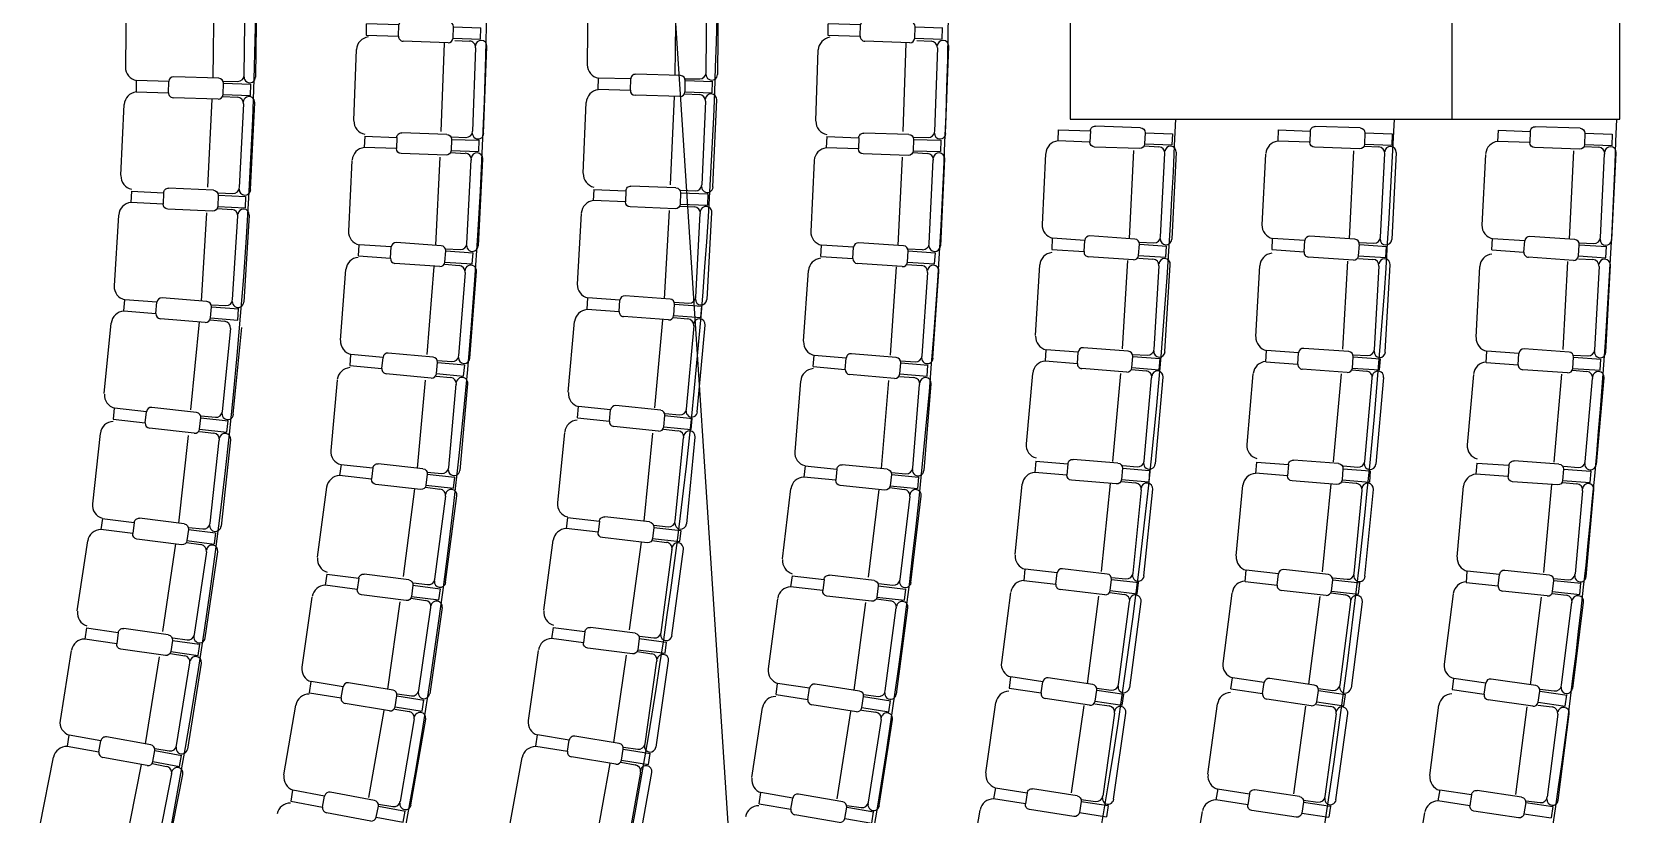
# Model space of a CAD drawing. Header units: millimetres. Extents: x 261 to 423, y 98 to 222.
# Drawn here: x 366.56 to 373.82, y 164.75 to 168.3 of the extents above; entities that cross this region are included whole.
import ezdxf

# ---------------------------------------------------------------- set-up
doc = ezdxf.new("R2010")
doc.units = ezdxf.units.MM
doc.linetypes.add('ACAD_ISO04W100', pattern=[30, 24, -3, 0, -3])
doc.linetypes.add('HIDDEN2', pattern=[0.1875, 0.125, -0.0625])
for name, color, linetype in [('Ejes', 1, 'ACAD_ISO04W100'), ('Escaleras', 4, 'Continuous'), ('MUEBLES', 8, 'Continuous'), ('Muro-Alto', 6, 'Continuous')]:
    doc.layers.add(name, color=color, linetype=linetype)

# ---------------------------------------------------------------- blocks, each defined once
blk = doc.blocks.new('brazo')
for p, q in [((343.0286, 185.848), (343.0277, 185.7968)), ((343.1529, 185.8458), (343.0286, 185.848)), ((343.1529, 185.8458), (343.1521, 185.7946)), ((343.1753, 185.8674), (343.3801, 185.8639)), ((343.4016, 185.8415), (343.4007, 185.7903)), ((343.5479, 185.839), (343.4016, 185.8415)), ((343.5474, 185.839), (343.5475, 185.7877)), ((343.1521, 185.7946), (343.0269, 185.7968)), ((343.1736, 185.7723), (343.3784, 185.7688)), ((343.4007, 185.7903), (343.5475, 185.7878))]:
    blk.add_line(p, q)
for centre, start, end in [((343.1749, 185.8455), 89.00984, 179.00984), ((343.3797, 185.8419), 359.00984, 89.00984), ((343.174, 185.7943), 179.00984, 269.00984), ((343.3788, 185.7907), 269.00984, 359.00984)]:
    blk.add_arc(centre, 0.0219, start, end)

msp = doc.modelspace()

# ---------------------------------------------------------------- linework, layer by layer
at = {"color": 1}
msp.add_line((373.0203, 169.7061), (373.0203, 167.9061), dxfattribs=at)
msp.add_lwpolyline([(380.0881, 181.8595), (376.9425, 178.2197, 2.112171), (377.1513, 159.6566), (380.2655, 156.095, -0.234719), (364.8112, 150.1681, -0.644366), (364.8539, 187.4846, -0.225992), (380.0881, 181.8595)], format="xyb", close=True)
msp.add_lwpolyline([(371.2852, 167.9061), (373.7852, 167.9061), (373.7852, 169.7061), (371.2852, 169.7061)], close=True, dxfattribs=at)
at = {"linetype": 'HIDDEN2', "ltscale": 0.1}
msp.add_arc((369.442, 168.8526), 12.5, 21.87584, 337.48619, dxfattribs=at)
for radius in [11.7522, 11.7171, 11.6633, 11.5931, 11.5205, 11.3614, 11.1014]:
    msp.add_arc((369.4593, 168.8076), radius, 45.58274, 314.41726)
at = {"layer": 'Ejes', "ltscale": 0.2}
msp.add_line((369.4592, 168.8074), (370.2413, 156.8325), dxfattribs=at)
at = {"layer": 'Ejes', "ltscale": 0.25}
for centre, radius in [((366.5775, 168.8078), 27.2588), ((366.5828, 168.8056), 19.2588)]:
    msp.add_arc(centre, radius, 266.17724, 93.77465, dxfattribs=at)
at = {"layer": 'Escaleras'}
for centre, radius, start, end in [((345.7561, 168.8014), 24.9792, 341.44944, 18.57372), ((346.5355, 168.9293), 23.15, 341.6669, 17.81378), ((345.6898, 168.8076), 22.9455, 343.64839, 16.32904), ((345.6149, 168.8076), 21.9703, 344.96736, 15.0129), ((346.5355, 168.9293), 25.25, 340.24073, 357.67758), ((342.9393, 169.2277), 29.8489, 343.5887, 357.4623), ((345.693, 168.8194), 28.092, 344.87256, 358.13698)]:
    msp.add_arc(centre, radius, start, end, dxfattribs=at)
at = {"layer": 'MUEBLES'}
for p, q in [((367.3907, 168.4945), (367.3859, 168.0928)), ((367.5842, 168.4933), (367.5795, 168.0974)), ((369.0915, 168.4747), (369.0883, 168.1529)), ((369.4908, 168.5063), (369.4869, 168.1045)), ((369.6843, 168.5055), (369.6805, 168.1096)), ((366.9913, 168.4638), (366.9875, 168.142)), ((368.4235, 167.8498), (368.4389, 168.2513)), ((368.4865, 168.2635), (368.5524, 168.261)), ((370.5248, 167.8493), (370.5389, 168.2508)), ((370.5866, 168.2632), (370.6524, 168.2608)), ((368.0261, 167.9005), (368.0384, 168.2222)), ((368.6168, 167.8413), (368.632, 168.237)), ((370.1272, 167.8987), (370.1386, 168.2204)), ((370.7181, 167.8413), (370.7321, 168.2371)), ((367.4329, 168.0782), (367.4988, 168.0774)), ((369.5339, 168.09), (369.5998, 168.0894)), ((366.9663, 167.6512), (366.9823, 167.9727)), ((367.3631, 167.5961), (367.383, 167.9973)), ((367.4308, 168.009), (367.4966, 168.0058)), ((367.5563, 167.5853), (367.5759, 167.9809)), ((369.0691, 167.6607), (369.0837, 167.9823)), ((369.4662, 167.6073), (369.4843, 168.0087)), ((369.532, 168.0206), (369.5978, 168.0176)), ((369.6594, 167.5975), (369.6773, 167.9931)), ((368.4709, 167.8251), (368.5367, 167.823)), ((370.5723, 167.8247), (370.6381, 167.8227)), ((368.4678, 167.7541), (368.5335, 167.7505)), ((370.5693, 167.7537), (370.6351, 167.7503)), ((371.1725, 167.7483), (371.1565, 167.4268)), ((371.5728, 167.7638), (371.5529, 167.3626)), ((371.6222, 167.7843), (371.688, 167.7807)), ((371.6957, 167.3707), (371.7146, 167.7506)), ((371.7661, 167.7554), (371.7465, 167.3599)), ((372.173, 167.747), (372.157, 167.4256)), ((372.5733, 167.7626), (372.5533, 167.3614)), ((372.6227, 167.7831), (372.6884, 167.7794)), ((372.6962, 167.3695), (372.7151, 167.7494)), ((372.7666, 167.7542), (372.7469, 167.3586)), ((373.1734, 167.7458), (373.1574, 167.4244)), ((373.5737, 167.7614), (373.5537, 167.3601)), ((373.6231, 167.7818), (373.6889, 167.7782)), ((373.6966, 167.3683), (373.7155, 167.7482)), ((373.767, 167.7529), (373.7473, 167.3574)), ((368.0181, 167.7183), (368.002, 167.3968)), ((368.4184, 167.7337), (368.3983, 167.3325)), ((368.6117, 167.7252), (368.5918, 167.3297)), ((370.1198, 167.7165), (370.1046, 167.395)), ((370.52, 167.7331), (370.5011, 167.3318)), ((370.7133, 167.7252), (370.6947, 167.3296)), ((367.4102, 167.5708), (367.476, 167.5679)), ((369.5134, 167.5823), (369.5792, 167.5797)), ((366.9563, 167.4687), (366.9368, 167.1474)), ((367.3567, 167.4799), (367.3324, 167.0789)), ((367.4063, 167.4998), (367.472, 167.4955)), ((367.5499, 167.4693), (367.5259, 167.074)), ((369.06, 167.4769), (369.0427, 167.1555)), ((369.4604, 167.4908), (369.4387, 167.0896)), ((369.5099, 167.511), (369.5756, 167.5071)), ((369.6537, 167.4814), (369.6323, 167.086)), ((368.4447, 167.3161), (368.5104, 167.3128)), ((370.5476, 167.3156), (370.6134, 167.3125)), ((371.5993, 167.3462), (371.6651, 167.3429)), ((372.5997, 167.345), (372.6655, 167.3417)), ((373.6002, 167.3438), (373.6659, 167.3405)), ((368.3607, 166.835), (368.392, 167.2355)), ((368.4402, 167.2458), (368.5058, 167.2407)), ((370.4673, 166.8332), (370.4954, 167.234)), ((370.5434, 167.2447), (370.6091, 167.2401)), ((371.1264, 166.9218), (371.1463, 167.2431)), ((371.5225, 166.8618), (371.5473, 167.2628)), ((371.5953, 167.274), (371.661, 167.2699)), ((371.6884, 167.2389), (371.6649, 166.8592)), ((371.7156, 166.8488), (371.74, 167.244)), ((372.1285, 166.9181), (372.147, 167.2395)), ((372.5248, 166.8598), (372.5479, 167.2609)), ((372.5958, 167.2722), (372.6616, 167.2684)), ((372.6891, 167.2375), (372.6672, 166.8578)), ((372.7179, 166.8475), (372.7407, 167.2429)), ((373.1304, 166.9146), (373.1477, 167.236)), ((373.5269, 166.8578), (373.5485, 167.259)), ((373.5964, 167.2705), (373.6621, 167.267)), ((373.6898, 167.2362), (373.6694, 166.8564)), ((373.7201, 166.8463), (373.7414, 167.2417)), ((367.9657, 166.9014), (367.9908, 167.2223)), ((368.5535, 166.8188), (368.5844, 167.2135)), ((370.0717, 166.8964), (370.0942, 167.2175)), ((370.6602, 166.8185), (370.6879, 167.2135)), ((367.3786, 167.062), (367.4443, 167.058)), ((369.485, 167.073), (369.5508, 167.0694)), ((366.8918, 166.6582), (366.9233, 166.9785)), ((367.2854, 166.5838), (367.3248, 166.9837)), ((367.3731, 166.993), (367.4387, 166.9866)), ((367.4779, 166.5637), (367.5167, 166.9578)), ((369.0017, 166.6647), (369.0304, 166.9853)), ((369.396, 166.5938), (369.4318, 166.994)), ((369.4801, 167.0037), (369.5457, 166.9979)), ((369.5886, 166.5754), (369.6239, 166.9698)), ((368.4071, 166.8084), (368.4728, 166.8036)), ((370.5139, 166.807), (370.5796, 166.8027)), ((371.5693, 166.836), (371.6351, 166.8323)), ((372.5717, 166.8342), (372.6375, 166.8308)), ((373.574, 166.8324), (373.6397, 166.8292)), ((368.4012, 166.7376), (368.4667, 166.7313)), ((370.5085, 166.7361), (370.5741, 166.7304)), ((371.1133, 166.7495), (371.0843, 166.429)), ((371.5139, 166.7488), (371.4777, 166.3487)), ((371.5641, 166.7673), (371.6297, 166.761)), ((371.6208, 166.351), (371.6551, 166.7299)), ((371.7067, 166.7325), (371.671, 166.3382)), ((372.116, 166.7473), (372.0875, 166.4267)), ((372.5166, 166.7472), (372.481, 166.347)), ((372.5667, 166.7657), (372.6323, 166.7595)), ((372.624, 166.3496), (372.6577, 166.7285)), ((372.7094, 166.7312), (372.6743, 166.3368)), ((373.1184, 166.7451), (373.0904, 166.4245)), ((373.519, 166.7457), (373.484, 166.3454)), ((373.5691, 166.7642), (373.6347, 166.7581)), ((373.6271, 166.3482), (373.6602, 166.7271)), ((373.7119, 166.7299), (373.6774, 166.3354)), ((367.9504, 166.7196), (367.9215, 166.3991)), ((368.351, 166.7191), (368.315, 166.319)), ((368.458, 166.3214), (368.4921, 166.7002)), ((368.5438, 166.7029), (368.5083, 166.3085)), ((370.0579, 166.7145), (370.0316, 166.3938)), ((370.4585, 166.7173), (370.4257, 166.3169)), ((370.6514, 166.7026), (370.6191, 166.308)), ((367.3312, 166.5564), (367.3968, 166.5502)), ((369.4421, 166.5667), (369.5077, 166.5612)), ((366.8728, 166.4764), (366.8377, 166.1565)), ((367.2734, 166.4681), (367.2295, 166.0687)), ((367.3239, 166.4856), (367.3893, 166.4781)), ((367.3726, 166.0684), (367.4141, 166.4465)), ((367.4658, 166.4481), (367.4226, 166.0545)), ((368.9845, 166.4814), (368.9529, 166.1611)), ((369.3851, 166.4776), (369.3456, 166.0777)), ((369.4354, 166.4956), (369.5009, 166.4888)), ((369.5777, 166.4597), (369.5389, 166.0656)), ((368.3607, 166.3008), (368.4263, 166.2949)), ((370.4716, 166.299), (370.5372, 166.2936)), ((371.5234, 166.3305), (371.589, 166.3245)), ((372.5267, 166.3289), (372.5923, 166.323)), ((373.5298, 166.3273), (373.5954, 166.3216)), ((367.861, 165.9137), (367.9031, 166.2328)), ((368.252, 165.8264), (368.3045, 166.2247)), ((368.3531, 166.2325), (368.4184, 166.2239)), ((369.9761, 165.906), (370.0146, 166.2255)), ((370.368, 165.8231), (370.4161, 166.222)), ((370.4646, 166.2303), (370.53, 166.2224)), ((371.0338, 165.9256), (371.0666, 166.2458)), ((371.4271, 165.8496), (371.4681, 166.2493)), ((371.5165, 166.2585), (371.582, 166.2517)), ((371.6081, 166.2196), (371.5692, 165.8412)), ((371.6194, 165.8287), (371.6599, 166.2227)), ((372.0392, 165.9208), (372.0702, 166.2411)), ((372.4329, 165.847), (372.4717, 166.2469)), ((372.52, 166.2563), (372.5855, 166.25)), ((372.6118, 166.218), (372.5751, 165.8394)), ((372.6254, 165.8272), (372.6636, 166.2213)), ((373.0442, 165.9162), (373.0736, 166.2367)), ((373.4383, 165.8445), (373.475, 166.2446)), ((373.5232, 166.2543), (373.5888, 166.2483)), ((373.6153, 166.2164), (373.5806, 165.8377)), ((373.6309, 165.8257), (373.667, 166.22)), ((368.4436, 166.191), (368.3939, 165.8139)), ((368.4437, 165.8), (368.4954, 166.1926)), ((370.56, 165.7988), (370.6074, 166.192)), ((367.2749, 166.0496), (367.3403, 166.0425)), ((369.3912, 166.0591), (369.4567, 166.0527)), ((366.769, 165.6701), (366.8161, 165.9885)), ((367.1585, 165.5766), (367.2173, 165.9741)), ((367.266, 165.981), (367.3312, 165.9714)), ((367.3559, 165.9382), (367.3002, 165.5619)), ((367.3498, 165.5472), (367.4077, 165.9389)), ((368.8903, 165.6726), (368.9332, 165.9916)), ((369.281, 165.5843), (369.3346, 165.9825)), ((369.3832, 165.9902), (369.4484, 165.9814)), ((369.4735, 165.9485), (369.4229, 165.5715)), ((369.4726, 165.5574), (369.5254, 165.9499)), ((368.2969, 165.7974), (368.3623, 165.7892)), ((370.4133, 165.7946), (370.4787, 165.7871)), ((371.4728, 165.822), (371.5384, 165.8156)), ((372.4788, 165.8196), (372.5444, 165.8136)), ((373.4844, 165.8173), (373.55, 165.8116)), ((367.8361, 165.733), (367.7903, 165.4144)), ((368.2361, 165.7113), (368.179, 165.3136)), ((368.2872, 165.727), (368.3524, 165.7173)), ((369.9532, 165.725), (369.911, 165.406)), ((370.3535, 165.7078), (370.3007, 165.3095)), ((370.4044, 165.7241), (370.4696, 165.7151)), ((371.0137, 165.754), (370.9717, 165.4349)), ((371.4139, 165.7371), (371.3615, 165.3387)), ((371.4648, 165.7534), (371.53, 165.7445)), ((371.5045, 165.3353), (371.5542, 165.7124)), ((371.6059, 165.713), (371.5542, 165.3203)), ((372.02, 165.7505), (371.979, 165.4313)), ((372.4203, 165.7348), (372.3691, 165.3363)), ((372.4711, 165.7514), (372.5364, 165.7426)), ((372.5122, 165.3333), (372.5606, 165.7106)), ((372.6123, 165.7113), (372.5619, 165.3185)), ((373.0259, 165.7472), (372.9858, 165.4279)), ((373.4262, 165.7327), (373.3762, 165.334)), ((373.477, 165.7493), (373.5423, 165.7408)), ((373.5192, 165.3314), (373.5666, 165.7088)), ((373.6183, 165.7097), (373.569, 165.3168)), ((368.322, 165.3084), (368.3761, 165.6849)), ((368.4278, 165.6848), (368.3715, 165.2929)), ((370.4438, 165.3059), (370.4937, 165.683)), ((370.5454, 165.6835), (370.4934, 165.2909)), ((367.203, 165.5469), (367.2682, 165.5376)), ((368.865, 165.4903), (368.8192, 165.1717)), ((369.3259, 165.5552), (369.3912, 165.5468)), ((366.7412, 165.4894), (366.6906, 165.1715)), ((367.1409, 165.4616), (367.0777, 165.0648)), ((367.1922, 165.4766), (367.2572, 165.4659)), ((367.2206, 165.0575), (367.2804, 165.4331)), ((367.3321, 165.4323), (367.2698, 165.0412)), ((369.265, 165.4687), (369.2079, 165.071)), ((369.316, 165.4845), (369.3812, 165.4748)), ((369.3509, 165.0659), (369.4049, 165.4424)), ((369.4567, 165.4424), (369.4004, 165.0504)), ((368.2237, 165.293), (368.2888, 165.2836)), ((370.3456, 165.2894), (370.4109, 165.2807)), ((371.4064, 165.3187), (371.4717, 165.3101)), ((372.4141, 165.3164), (372.4794, 165.308)), ((373.4212, 165.3142), (373.4866, 165.306)), ((367.7083, 164.9244), (367.763, 165.2416)), ((368.0955, 164.8217), (368.1638, 165.2176)), ((368.2127, 165.2235), (368.2776, 165.2123)), ((369.836, 164.912), (369.8856, 165.23)), ((370.2248, 164.8155), (370.2867, 165.2125)), ((370.3355, 165.2191), (370.4006, 165.209)), ((370.9007, 164.934), (370.9466, 165.2526)), ((371.2906, 164.8421), (371.3479, 165.2398)), ((371.3965, 165.247), (371.4617, 165.2376)), ((371.4865, 165.2045), (371.4324, 164.828)), ((371.482, 164.8134), (371.5384, 165.2054)), ((371.911, 164.9276), (371.9545, 165.2465)), ((372.3016, 164.8385), (372.3559, 165.2366)), ((372.4045, 165.2442), (372.4698, 165.2353)), ((372.4948, 165.2023), (372.4434, 164.8254)), ((372.4931, 164.8112), (372.5467, 165.2036)), ((372.9205, 164.9216), (372.9619, 165.2408)), ((373.3117, 164.8352), (373.3633, 165.2336)), ((373.4119, 165.2415), (373.4772, 165.233)), ((373.5025, 165.2002), (373.4536, 164.823)), ((373.5034, 164.8092), (373.5543, 165.2019)), ((368.3014, 165.1785), (368.2368, 164.8036)), ((368.286, 164.7877), (368.3533, 165.1779)), ((370.425, 165.1755), (370.3664, 164.7997)), ((370.4158, 164.7846), (370.4768, 165.1758)), ((366.5983, 164.689), (366.6608, 165.0048)), ((367.122, 165.0435), (367.1871, 165.0332)), ((368.7351, 164.6864), (368.792, 165.0032)), ((369.2526, 165.0504), (369.3178, 165.0411)), ((366.9828, 164.5767), (367.0609, 164.9708)), ((367.1099, 164.9755), (367.1745, 164.9627)), ((367.1975, 164.9283), (367.1236, 164.5551)), ((367.1724, 164.538), (367.2493, 164.9265)), ((369.1215, 164.5809), (369.1926, 164.9764)), ((369.2415, 164.9819), (369.3063, 164.9702)), ((369.33, 164.9362), (369.2627, 164.5619)), ((369.3118, 164.5456), (369.3818, 164.9353)), ((368.1393, 164.791), (368.2042, 164.7801)), ((370.2691, 164.7855), (370.3342, 164.7757)), ((371.3352, 164.8126), (371.4004, 164.8036)), ((372.3463, 164.8093), (372.4116, 164.8008)), ((373.3567, 164.8063), (373.422, 164.7982)), ((370.8737, 164.7633), (370.8188, 164.4462)), ((371.8852, 164.7582), (371.8318, 164.4409)), ((372.8959, 164.7535), (372.8438, 164.4359))]:
    msp.add_line(p, q, dxfattribs=at)
at = {"layer": 'MUEBLES', "linetype": 'Continuous'}
for p, q in [((367.5284, 168.1063), (367.5329, 168.4866)), ((369.6293, 168.1184), (369.633, 168.4987)), ((368.5805, 168.2307), (368.5659, 167.8506)), ((370.6806, 168.2306), (370.6672, 167.8504)), ((367.5244, 167.9751), (367.5055, 167.5952)), ((369.6257, 167.9871), (369.6086, 167.6071)), ((368.5411, 167.3405), (368.5602, 167.7204)), ((370.644, 167.3403), (370.6618, 167.7203)), ((367.4753, 167.0854), (367.4984, 167.4651)), ((369.5816, 167.0971), (369.6021, 167.4769)), ((368.5327, 167.2093), (368.5031, 166.83)), ((370.6363, 167.2089), (370.6097, 166.8294)), ((367.4649, 166.9546), (367.4276, 166.576)), ((369.5722, 166.9661), (369.5383, 166.5872)), ((370.5688, 166.3204), (370.5998, 166.6995)), ((369.4887, 166.0789), (369.5261, 166.4575)), ((370.5555, 166.1898), (370.51, 165.8122))]:
    msp.add_line(p, q, dxfattribs=at)
at = {"layer": 'MUEBLES'}
for centre, radius, start, end in [((368.0999, 168.2185), 0.0616, 97.47236, 176.64145), ((368.5512, 168.2318), 0.0293, 357.80607, 87.80607), ((368.6058, 168.238), 0.0262, 357.80607, 177.80607), ((370.2, 168.217), 0.0616, 97.64821, 176.81729), ((370.6513, 168.2316), 0.0293, 357.98191, 87.98191), ((370.7059, 168.238), 0.0262, 357.98191, 177.98191), ((367.049, 168.1425), 0.0616, 180.48059, 259.64968), ((367.4991, 168.1066), 0.0293, 269.31598, 359.31598), ((369.1499, 168.1535), 0.0616, 180.60718, 259.77626), ((369.6001, 168.1186), 0.0293, 269.44256, 359.44256), ((369.6543, 168.1098), 0.0262, 179.44256, 359.44256), ((367.0437, 167.9684), 0.0616, 96.82956, 175.99865), ((367.5533, 168.0977), 0.0262, 179.31598, 359.31598), ((369.1451, 167.9782), 0.0616, 97.08279, 176.25187), ((367.4951, 167.9766), 0.0293, 357.16326, 87.16326), ((367.5497, 167.9822), 0.0262, 357.16326, 177.16326), ((369.5965, 167.9884), 0.0293, 357.41649, 87.41649), ((369.6511, 167.9943), 0.0262, 357.41649, 177.41649), ((368.0884, 167.8976), 0.0616, 179.27129, 258.44037), ((370.1896, 167.896), 0.0616, 179.44713, 258.61622), ((368.5377, 167.8522), 0.0293, 268.10667, 358.10667), ((368.5917, 167.8421), 0.0262, 178.10667, 358.10667), ((370.639, 167.852), 0.0293, 268.28252, 358.28252), ((370.693, 167.8421), 0.0262, 178.28252, 358.28252), ((368.0804, 167.7157), 0.0616, 96.49681, 175.66589), ((368.5319, 167.7213), 0.0293, 356.83051, 86.83051), ((368.5865, 167.7266), 0.0262, 356.83051, 176.83051), ((370.1821, 167.7141), 0.0616, 96.67265, 175.84174), ((370.6336, 167.721), 0.0293, 357.00636, 87.00636), ((370.6882, 167.7265), 0.0262, 357.00636, 177.00636), ((371.2349, 167.7457), 0.0616, 96.5192, 175.68829), ((371.6864, 167.7514), 0.0293, 356.8529, 86.8529), ((371.741, 167.7568), 0.0262, 356.8529, 176.8529), ((372.2353, 167.7445), 0.0616, 96.5192, 175.68829), ((372.6868, 167.7502), 0.0293, 356.8529, 86.8529), ((372.7415, 167.7555), 0.0262, 356.8529, 176.8529), ((373.2357, 167.7433), 0.0616, 96.5192, 175.68829), ((373.6872, 167.749), 0.0293, 356.8529, 86.8529), ((373.7419, 167.7543), 0.0262, 356.8529, 176.8529), ((367.0286, 167.6476), 0.0616, 178.62849, 257.79757), ((367.4773, 167.5972), 0.0293, 267.46387, 357.46387), ((369.1314, 167.6574), 0.0616, 178.88172, 258.0508), ((369.5804, 167.6089), 0.0293, 267.7171, 357.7171), ((369.6343, 167.5985), 0.0262, 177.7171, 357.7171), ((367.0186, 167.4655), 0.0616, 95.89245, 175.06154), ((367.5312, 167.5865), 0.0262, 177.46387, 357.46387), ((369.1224, 167.4741), 0.0616, 96.27227, 175.44135), ((367.4701, 167.4663), 0.0293, 356.22616, 86.22616), ((367.5248, 167.471), 0.0262, 356.22616, 176.22616), ((369.5739, 167.4779), 0.0293, 356.60597, 86.60597), ((369.6285, 167.4829), 0.0262, 356.60597, 176.60597), ((368.0635, 167.395), 0.0616, 178.29574, 257.46482), ((370.1662, 167.3933), 0.0616, 178.47158, 257.64066), ((371.2181, 167.425), 0.0616, 178.31813, 257.48721), ((372.2185, 167.4238), 0.0616, 178.31813, 257.48721), ((373.2189, 167.4226), 0.0616, 178.31813, 257.48721), ((368.5119, 167.342), 0.0293, 267.13112, 357.13112), ((368.5657, 167.331), 0.0262, 177.13112, 357.13112), ((370.6147, 167.3417), 0.0293, 267.30696, 357.30696), ((370.6686, 167.3309), 0.0262, 177.30696, 357.30696), ((371.6665, 167.3721), 0.0293, 267.15351, 357.15351), ((371.7203, 167.3612), 0.0262, 177.15351, 357.15351), ((372.667, 167.3709), 0.0293, 267.15351, 357.15351), ((372.7207, 167.36), 0.0262, 177.15351, 357.15351), ((373.6674, 167.3697), 0.0293, 267.15351, 357.15351), ((373.7212, 167.3587), 0.0262, 177.15351, 357.15351), ((368.052, 167.2162), 0.0616, 95.19654, 174.36562), ((368.5035, 167.2115), 0.0293, 355.53024, 85.53024), ((368.5583, 167.2156), 0.0262, 355.53024, 175.53024), ((370.1555, 167.212), 0.0616, 95.65802, 174.8271), ((370.6071, 167.2109), 0.0293, 355.99172, 85.99172), ((370.6618, 167.2154), 0.0262, 355.99172, 175.99172), ((371.2076, 167.238), 0.0616, 96.12985, 175.29893), ((371.6592, 167.2407), 0.0293, 356.46355, 86.46355), ((371.7139, 167.2456), 0.0262, 356.46355, 176.46355), ((372.2084, 167.2347), 0.0616, 96.36792, 175.53701), ((372.6599, 167.2392), 0.0293, 356.70163, 86.70163), ((372.7145, 167.2444), 0.0262, 356.70163, 176.70163), ((373.2091, 167.2315), 0.0616, 96.58852, 175.7576), ((373.6606, 167.2378), 0.0293, 356.92222, 86.92222), ((373.7152, 167.2431), 0.0262, 356.92222, 176.92222), ((366.9983, 167.1449), 0.0616, 177.69138, 256.86046), ((369.1042, 167.1534), 0.0616, 178.07119, 257.24028), ((369.5524, 167.0987), 0.0293, 266.90658, 356.90658), ((369.6061, 167.0874), 0.0262, 176.90658, 356.90658), ((366.9845, 166.9713), 0.0616, 94.04035, 173.20943), ((367.4461, 167.0872), 0.0293, 266.52676, 356.52676), ((367.4998, 167.0756), 0.0262, 176.52676, 356.52676), ((369.0916, 166.9785), 0.0616, 94.54681, 173.71589), ((367.4358, 166.9575), 0.0293, 354.37405, 84.37405), ((369.5431, 166.9687), 0.0293, 354.88051, 84.88051), ((369.5978, 166.9721), 0.0262, 354.88051, 174.88051), ((368.0278, 166.896), 0.0616, 176.99547, 256.16455), ((370.1339, 166.8915), 0.0616, 177.45694, 256.62603), ((371.1887, 166.9174), 0.0616, 177.92878, 257.09786), ((372.1907, 166.914), 0.0616, 178.16685, 257.33593), ((373.1927, 166.9107), 0.0616, 178.38744, 257.55653), ((368.4749, 166.8328), 0.0293, 265.83085, 355.83085), ((368.5284, 166.8206), 0.0262, 175.83085, 355.83085), ((370.5815, 166.8319), 0.0293, 266.29232, 356.29232), ((370.6351, 166.8202), 0.0262, 176.29232, 356.29232), ((371.1755, 166.7444), 0.0616, 94.19407, 173.36315), ((371.6367, 166.8615), 0.0293, 266.76416, 356.76416), ((371.6905, 166.8502), 0.0262, 176.76416, 356.76416), ((372.1782, 166.7423), 0.0616, 94.28271, 173.45179), ((372.639, 166.86), 0.0293, 267.00223, 357.00223), ((372.6928, 166.8489), 0.0262, 177.00223, 357.00223), ((373.1806, 166.7402), 0.0616, 94.36484, 173.53393), ((373.6412, 166.8584), 0.0293, 267.22283, 357.22283), ((373.695, 166.8475), 0.0262, 177.22283, 357.22283), ((368.0126, 166.7146), 0.0616, 94.22099, 173.39007), ((368.4639, 166.7022), 0.0293, 354.55469, 84.55469), ((368.5187, 166.7053), 0.0262, 354.55469, 174.55469), ((370.1201, 166.71), 0.0616, 94.68246, 173.85155), ((370.5716, 166.7013), 0.0293, 355.01616, 85.01616), ((370.6264, 166.7048), 0.0262, 355.01616, 175.01616), ((371.6269, 166.7319), 0.0293, 354.52777, 84.52777), ((371.6817, 166.7349), 0.0262, 354.52777, 174.52777), ((372.6295, 166.7304), 0.0293, 354.61641, 84.61641), ((372.6843, 166.7336), 0.0262, 354.61641, 174.61641), ((373.632, 166.729), 0.0293, 354.69855, 84.69855), ((373.6868, 166.7323), 0.0262, 354.69855, 174.69855), ((366.9538, 166.6516), 0.0616, 175.83927, 255.00836), ((369.0638, 166.6586), 0.0616, 176.34573, 255.51482), ((369.5102, 166.5903), 0.0293, 265.18111, 355.18111), ((369.5635, 166.5775), 0.0262, 175.18111, 355.18111), ((366.9349, 166.4702), 0.0616, 93.10324, 172.27232), ((367.3995, 166.5794), 0.0293, 264.67466, 354.67466), ((367.4528, 166.5661), 0.0262, 174.67466, 354.67466), ((369.0466, 166.4759), 0.0616, 93.73628, 172.90537), ((367.386, 166.449), 0.0293, 353.43694, 83.43694), ((367.4408, 166.451), 0.0262, 353.43694, 173.43694), ((369.4979, 166.4597), 0.0293, 354.06999, 84.06999), ((369.5527, 166.4623), 0.0262, 354.06999, 174.06999), ((367.9829, 166.3948), 0.0616, 176.01991, 255.189), ((370.0931, 166.39), 0.0616, 176.48139, 255.65047), ((371.1457, 166.4247), 0.0616, 175.99299, 255.16208), ((372.1489, 166.4225), 0.0616, 176.08163, 255.25072), ((373.1518, 166.4204), 0.0616, 176.16377, 255.33286), ((368.4289, 166.324), 0.0293, 264.85529, 354.85529), ((368.4822, 166.3109), 0.0262, 174.85529, 354.85529), ((370.5396, 166.3228), 0.0293, 265.31677, 355.31677), ((370.593, 166.3101), 0.0262, 175.31677, 355.31677), ((371.1277, 166.2383), 0.0616, 93.80471, 172.9738), ((371.5916, 166.3537), 0.0293, 264.82837, 354.82837), ((371.6449, 166.3405), 0.0262, 174.82837, 354.82837), ((372.1313, 166.2339), 0.0616, 94.13143, 173.30051), ((372.5949, 166.3522), 0.0293, 264.91701, 354.91701), ((372.6482, 166.3391), 0.0262, 174.91701, 354.91701), ((373.1347, 166.2298), 0.0616, 94.43416, 173.60325), ((373.5979, 166.3507), 0.0293, 264.99915, 354.99915), ((373.6513, 166.3377), 0.0262, 174.99915, 354.99915), ((367.9639, 166.2235), 0.0616, 92.15862, 171.32771), ((368.4146, 166.1949), 0.0293, 352.49232, 82.49232), ((368.4695, 166.196), 0.0262, 352.49232, 172.49232), ((370.0756, 166.2169), 0.0616, 92.79594, 171.96503), ((370.5265, 166.1933), 0.0293, 353.12964, 83.12964), ((370.5814, 166.1951), 0.0262, 353.12964, 173.12964), ((371.579, 166.2226), 0.0293, 354.13842, 84.13842), ((371.6338, 166.2253), 0.0262, 354.13842, 174.13842), ((372.5827, 166.2208), 0.0293, 354.46513, 84.46513), ((372.6375, 166.2239), 0.0262, 354.46513, 174.46513), ((373.5861, 166.2191), 0.0293, 354.76786, 84.76786), ((373.6409, 166.2224), 0.0262, 354.76786, 174.76786), ((366.899, 166.151), 0.0616, 174.90217, 254.07125), ((369.0143, 166.1563), 0.0616, 175.53521, 254.70429), ((369.4596, 166.0818), 0.0293, 264.37059, 354.37059), ((369.5128, 166.0682), 0.0262, 174.37059, 354.37059), ((366.8768, 165.9782), 0.0616, 91.25113, 170.42022), ((367.3435, 166.0715), 0.0293, 263.73755, 353.73755), ((367.3966, 166.0574), 0.0262, 173.73755, 353.73755), ((368.994, 165.9822), 0.0616, 92.01082, 171.17991), ((367.3269, 165.9425), 0.0293, 351.58484, 81.58484), ((367.3818, 165.9427), 0.0262, 351.58484, 171.58484), ((369.4445, 165.9524), 0.0293, 352.34452, 82.34452), ((369.4994, 165.9534), 0.0262, 352.34452, 172.34452), ((367.9228, 165.905), 0.0616, 173.95755, 253.12663), ((370.038, 165.898), 0.0616, 174.59487, 253.76395), ((371.0958, 165.9187), 0.0616, 175.60364, 254.77272), ((372.1012, 165.9142), 0.0616, 175.93036, 255.09944), ((373.1063, 165.9099), 0.0616, 176.23309, 255.40217), ((367.898, 165.7246), 0.0616, 91.18307, 170.35215), ((368.3659, 165.8182), 0.0293, 262.79293, 352.79293), ((368.4187, 165.8031), 0.0262, 172.79293, 352.79293), ((370.482, 165.8161), 0.0293, 263.43025, 353.43025), ((370.535, 165.8017), 0.0262, 173.43025, 353.43025), ((371.0756, 165.7464), 0.0616, 91.86893, 171.03802), ((371.5412, 165.8447), 0.0293, 264.43902, 354.43902), ((371.5944, 165.8312), 0.0262, 174.43902, 354.43902), ((372.0819, 165.7431), 0.0616, 92.04621, 171.2153), ((372.5471, 165.8427), 0.0293, 264.76574, 354.76574), ((372.6003, 165.8295), 0.0262, 174.76574, 354.76574), ((373.0878, 165.74), 0.0616, 92.21049, 171.37957), ((373.5525, 165.8408), 0.0293, 265.06847, 355.06847), ((373.6058, 165.8279), 0.0262, 175.06847, 355.06847), ((368.348, 165.6884), 0.0293, 351.51677, 81.51677), ((368.4029, 165.6886), 0.0262, 351.51677, 171.51677), ((370.0151, 165.7174), 0.0616, 91.82039, 170.98947), ((370.4656, 165.6861), 0.0293, 352.15409, 82.15409), ((370.5205, 165.6869), 0.0262, 352.15409, 172.15409), ((371.5261, 165.7155), 0.0293, 352.20264, 82.20264), ((371.5809, 165.7164), 0.0262, 352.20264, 172.20264), ((372.5325, 165.7136), 0.0293, 352.37991, 82.37991), ((372.5874, 165.7146), 0.0262, 352.37991, 172.37991), ((373.5385, 165.7118), 0.0293, 352.54419, 82.54419), ((373.5934, 165.713), 0.0262, 352.54419, 172.54419), ((366.8306, 165.6604), 0.0616, 173.05006, 252.21914), ((368.952, 165.6638), 0.0616, 173.80975, 252.97883), ((369.3949, 165.5758), 0.0293, 262.64513, 352.64513), ((369.4477, 165.5606), 0.0262, 172.64513, 352.64513), ((366.8029, 165.4801), 0.0616, 90.31403, 169.48311), ((367.2723, 165.5666), 0.0293, 261.88544, 351.88544), ((367.3249, 165.5507), 0.0262, 171.88544, 351.88544), ((368.9268, 165.482), 0.0616, 91.2003, 170.36938), ((367.2524, 165.437), 0.0293, 350.64773, 80.64773), ((367.3073, 165.4364), 0.0262, 350.64773, 170.64773), ((369.3769, 165.4458), 0.0293, 351.534, 81.534), ((369.4318, 165.4461), 0.0262, 351.534, 171.534), ((371.0328, 165.4281), 0.0616, 173.66786, 252.83694), ((372.0402, 165.4247), 0.0616, 173.84514, 253.01422), ((373.047, 165.4214), 0.0616, 174.00941, 253.1785), ((367.8514, 165.4069), 0.0616, 172.98199, 252.15108), ((369.9721, 165.3991), 0.0616, 173.61932, 252.7884), ((367.8234, 165.2299), 0.0616, 89.8828, 169.05188), ((368.293, 165.3125), 0.0293, 261.81738, 351.81738), ((368.3455, 165.2966), 0.0262, 171.81738, 351.81738), ((369.9462, 165.2193), 0.0616, 90.80575, 169.97483), ((370.4147, 165.3097), 0.0293, 262.4547, 352.4547), ((370.4674, 165.2944), 0.0262, 172.4547, 352.4547), ((371.0073, 165.2426), 0.0616, 91.47958, 170.64866), ((371.4755, 165.3391), 0.0293, 262.50324, 352.50324), ((371.5282, 165.3238), 0.0262, 172.50324, 352.50324), ((372.0153, 165.2369), 0.0616, 91.89493, 171.06402), ((372.4831, 165.337), 0.0293, 262.68052, 352.68052), ((372.5359, 165.3219), 0.0262, 172.68052, 352.68052), ((373.0228, 165.2317), 0.0616, 92.2798, 171.44889), ((373.4902, 165.3351), 0.0293, 262.8448, 352.8448), ((373.543, 165.3201), 0.0262, 172.8448, 352.8448), ((368.2726, 165.1834), 0.0293, 350.2165, 80.2165), ((368.3275, 165.1824), 0.0262, 350.2165, 170.2165), ((370.3961, 165.18), 0.0293, 351.13945, 81.13945), ((370.4509, 165.1799), 0.0262, 351.13945, 171.13945), ((371.4576, 165.2086), 0.0293, 351.81328, 81.81328), ((371.5124, 165.2091), 0.0262, 351.81328, 171.81328), ((372.4658, 165.2063), 0.0293, 352.22864, 82.22864), ((372.5207, 165.2071), 0.0262, 352.22864, 172.22864), ((373.4735, 165.204), 0.0293, 352.61351, 82.61351), ((373.5284, 165.2052), 0.0262, 352.61351, 172.61351), ((366.7516, 165.1631), 0.0616, 172.11295, 251.28204), ((368.8803, 165.1642), 0.0616, 172.99923, 252.16831), ((367.1917, 165.0621), 0.0293, 260.94833, 350.94833), ((369.3219, 165.07), 0.0293, 261.83461, 351.83461), ((369.3745, 165.0541), 0.0262, 171.83461, 351.83461), ((366.7209, 164.9916), 0.0616, 88.46192, 167.631), ((367.244, 165.0454), 0.0262, 170.94833, 350.94833), ((368.8524, 164.9911), 0.0616, 89.47484, 168.64392), ((367.1688, 164.934), 0.0293, 348.79562, 78.79562), ((367.2236, 164.9316), 0.0262, 348.79562, 168.79562), ((367.7697, 164.9133), 0.0616, 171.68173, 250.85081), ((369.3012, 164.9414), 0.0293, 349.80854, 79.80854), ((369.356, 164.94), 0.0262, 349.80854, 169.80854), ((369.8976, 164.9018), 0.0616, 172.60468, 251.77376), ((370.9624, 164.9246), 0.0616, 173.27851, 252.44759), ((371.9727, 164.9186), 0.0616, 173.69386, 252.86294), ((372.9823, 164.913), 0.0616, 174.07873, 253.24781), ((367.7377, 164.7341), 0.0616, 88.90725, 168.07633), ((368.209, 164.809), 0.0293, 260.51711, 350.51711), ((368.2612, 164.7918), 0.0262, 170.51711, 350.51711), ((369.8685, 164.7221), 0.0616, 89.8302, 168.99928), ((370.3385, 164.8046), 0.0293, 261.44006, 351.44006), ((370.391, 164.7883), 0.0262, 171.44006, 351.44006), ((370.9352, 164.7532), 0.0616, 89.5438, 168.71288), ((371.4045, 164.8326), 0.0293, 262.11389, 352.11389), ((371.4571, 164.8169), 0.0262, 172.11389, 352.11389), ((371.9468, 164.7484), 0.0616, 89.80972, 168.9788), ((372.4154, 164.8298), 0.0293, 262.52924, 352.52924), ((372.4682, 164.8145), 0.0262, 172.52924, 352.52924), ((372.9575, 164.7439), 0.0616, 90.05613, 169.22521), ((373.4256, 164.8272), 0.0293, 262.91411, 352.91411), ((373.4785, 164.8123), 0.0262, 172.91411, 352.91411)]:
    msp.add_arc(centre, radius, start, end, dxfattribs=at)
at = {"layer": 'Muro-Alto'}
for centre, radius, start, end in [((366.5775, 168.8078), 26.9594, 265.4348, 42.7726), ((366.5775, 168.8078), 26.8594, 270.69204, 42.77904), ((369.4593, 168.8076), 12, 63.82448, 337.23086), ((369.4593, 168.8076), 11.8, 45.5369, 314.4631)]:
    msp.add_arc(centre, radius, start, end, dxfattribs=at)

# ---------------------------------------------------------------- block references
at = {"layer": 'MUEBLES'}
for p, rotation in [((714.8041, 348.1377), 179.0057134328212), ((716.904, 348.1377), 179.0057134328212), ((714.9551, 349.623), 179.2922575413826), ((713.2544, 348.8475), 179.1656732879201), ((723.9954, 334.9379), 177.0032067540334), ((724.9959, 334.9367), 177.0032067540334), ((725.9963, 334.9355), 177.0032067540334), ((720.9063, 334.77), 176.9808140467442), ((722.4936, 335.8505), 177.156659386882), ((721.5869, 330.7889), 176.3764594659468), ((722.6002, 333.1444), 176.7562731062039), ((725.0962, 332.0292), 176.6138537466085), ((725.4092, 333.4949), 176.8519293581647), ((725.7671, 334.8503), 177.0725234966627), ((724.5779, 326.2212), 175.6805457095639), ((725.3892, 329.0833), 176.1420208937664), ((726.6461, 318.7499), 174.5243526732777), ((727.3976, 321.9303), 175.0308114468593), ((731.4105, 316.5365), 174.2887193014255), ((731.5513, 318.5841), 174.6154344110427), ((731.7447, 320.4769), 174.918166484646), ((734.6784, 299.386), 171.6670731891572), ((735.2862, 303.4502), 172.3043937134684), ((736.2298, 303.7887), 172.3529378636807), ((736.8073, 304.9146), 172.5302168598033), ((737.4126, 305.9566), 172.6944927300303), ((735.5684, 293.5632), 170.7980318220113), ((735.667, 299.2537), 171.6843042358612), ((737.5425, 290.5339), 170.3668048519767), ((737.5989, 296.4624), 171.2897552203594)]:
    msp.add_blockref('brazo', p, dxfattribs=dict(at, rotation=rotation))
at = {"layer": 'MUEBLES', "xscale": -1}
for p, rotation in [((704.5926, -35.6875), 357.0032067540334), ((705.593, -35.6887), 357.0032067540334), ((701.3586, -35.8477), 356.9808140467442), ((704.0835, -34.8256), 357.156659386882), ((706.5935, -35.6899), 357.0032067540334), ((698.1311, -39.602), 356.3764594659469), ((701.6002, -37.3939), 356.7562731062038), ((684.8891, -61.967), 352.6426268766329), ((694.477, -52.7542), 354.2887193014255), ((696.7241, -50.9111), 354.6154344110427), ((698.8703, -49.1972), 354.9181664846461), ((689.5193, -58.4343), 353.2799474009458), ((680.1481, -67.2031), 351.7351388513066), ((685.3294, -63.0251), 352.4948270117038), ((680.892, -67.8287), 351.6670731891572), ((685.5877, -64.34), 352.3043937134684), ((676.2187, -72.7936), 350.7980318220114), ((681.9911, -67.9772), 351.6843042358612), ((677.12, -77.6583), 350.0278034184993), ((679.2533, -76.2394), 350.2937219126923), ((681.2976, -74.92), 350.5401357180156)]:
    msp.add_blockref('brazo', p, dxfattribs=dict(at, rotation=rotation))

doc.saveas('drawing.dxf')
